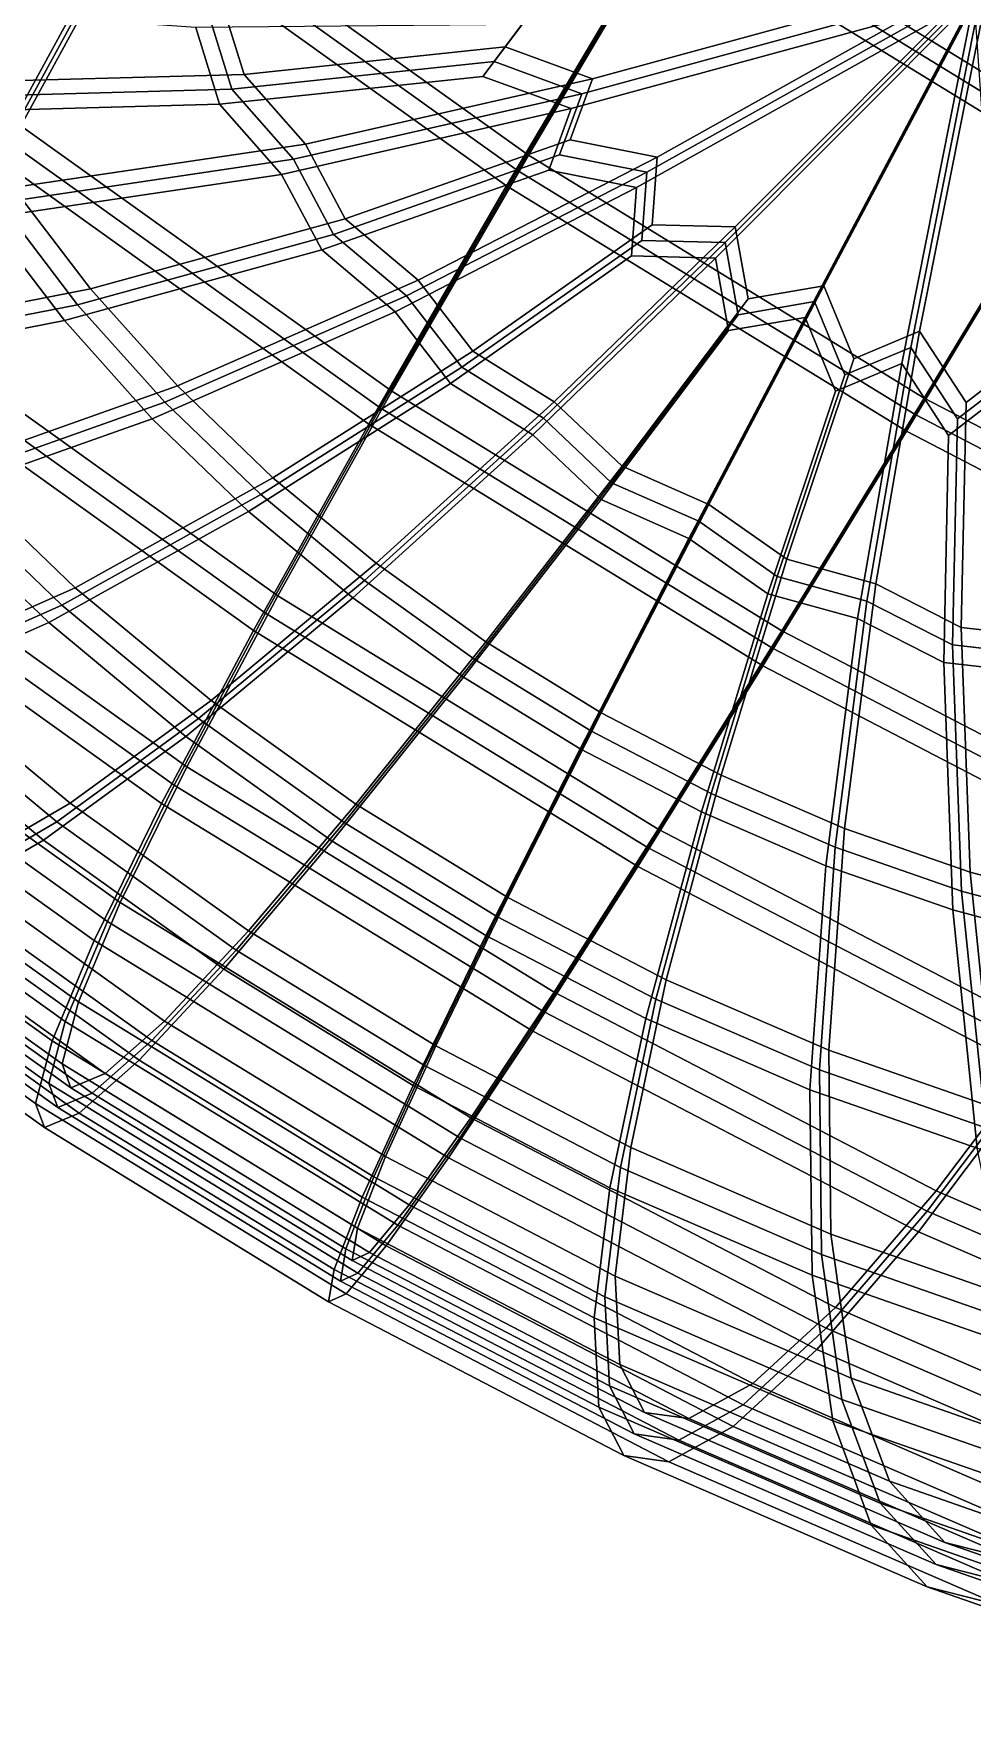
# Model space of a CAD drawing. Extents: x -10 to 10, y -10 to 10.
# Drawn here: x -5.558 to -3.604, y -9.599 to -6.079 of the extents above; entities that cross this region are included whole.
import ezdxf

# ---------------------------------------------------------------- set-up
doc = ezdxf.new("R2010")
doc.units = 0

msp = doc.modelspace()

# ---------------------------------------------------------------- linework, layer by layer
for points in [[(-6.0487, -5.1591, -5.9071), (-5.3125, -5.7706, -6.0478), (-5.5854, -6.2706, -5.2546), (-6.3109, -5.668, -5.1159)], [(-3.8325, -5.1708, -7.5281), (-3.0082, -5.6769, -7.538), (-3.3725, -6.2879, -6.8688), (-4.2008, -5.7793, -6.8588)], [(-6.0789, -5.1849, -5.9366), (-5.3391, -5.7995, -6.0781), (-5.6134, -6.3019, -5.2809), (-6.3425, -5.6963, -5.1415)], [(-3.8516, -5.1967, -7.5657), (-3.0233, -5.7053, -7.5757), (-3.3894, -6.3193, -6.9032), (-4.2218, -5.8082, -6.8931)], [(-6.1093, -5.2109, -5.9663), (-5.3658, -5.8285, -6.1084), (-5.6414, -6.3334, -5.3073), (-6.3742, -5.7248, -5.1672)], [(-4.5511, -6.3636, -6.154), (-5.3391, -5.7995, -6.0781), (-5.0135, -5.2413, -6.8168), (-4.2218, -5.8082, -6.8931)], [(-4.5285, -6.332, -6.1234), (-5.3125, -5.7706, -6.0478), (-4.9886, -5.2152, -6.7829), (-4.2008, -5.7793, -6.8588)], [(-3.8709, -5.2226, -7.6035), (-3.0384, -5.7338, -7.6136), (-3.4064, -6.3509, -6.9377), (-4.2429, -5.8372, -6.9276)], [(-4.5739, -6.3955, -6.1847), (-5.3658, -5.8285, -6.1084), (-5.0386, -5.2675, -6.8509), (-4.2429, -5.8372, -6.9276)], [(-4.5285, -6.332, -6.1234), (-4.8127, -6.8238, -5.3291), (-5.5854, -6.2706, -5.2546), (-5.3125, -5.7706, -6.0478)], [(-4.5511, -6.3636, -6.154), (-4.8368, -6.858, -5.3557), (-5.6134, -6.3019, -5.2809), (-5.3391, -5.7995, -6.0781)], [(-4.5285, -6.332, -6.1234), (-4.2008, -5.7793, -6.8588), (-3.3725, -6.2879, -6.8688), (-3.7043, -6.8381, -6.1333)], [(-4.5739, -6.3955, -6.1847), (-4.861, -6.8922, -5.3825), (-5.6414, -6.3334, -5.3073), (-5.3658, -5.8285, -6.1084)], [(-4.5739, -6.3955, -6.1847), (-4.2429, -5.8372, -6.9276), (-3.4064, -6.3509, -6.9377), (-3.7414, -6.9066, -6.1948)], [(-4.5511, -6.3636, -6.154), (-4.2218, -5.8082, -6.8931), (-3.3894, -6.3193, -6.9032), (-3.7228, -6.8723, -6.164)], [(-4.5771, -6.1064, 6.3946), (-4.3952, -6.173, 6.452), (-3.5642, -5.946, 7.1931), (-4.4965, -5.9991, 6.5455)], [(-4.4416, -6.2999, 6.3019), (-4.2606, -6.3357, 6.3841), (-3.5642, -5.946, 7.1931), (-4.3952, -6.173, 6.452)], [(-4.2707, -6.477, 6.2401), (-4.0979, -6.4812, 6.3445), (-3.5642, -5.946, 7.1931), (-4.2606, -6.3357, 6.3841)], [(-4.0711, -6.631, 6.2117), (-3.9132, -6.6038, 6.3347), (-3.5642, -5.946, 7.1931), (-4.0979, -6.4812, 6.3445)], [(-3.8504, -6.756, 6.2178), (-3.7137, -6.6988, 6.355), (-3.5642, -5.946, 7.1931), (-3.9132, -6.6038, 6.3347)], [(-3.617, -6.8472, 6.258), (-3.5071, -6.7625, 6.4048), (-3.5642, -5.946, 7.1931), (-3.7137, -6.6988, 6.355)], [(-5.7411, -6.1807, 5.2723), (-5.1204, -6.1636, 5.9126), (-5.1693, -6.0056, 6.0246), (-5.8585, -5.9574, 5.3988)], [(-4.6, -6.137, 6.4266), (-4.4172, -6.2038, 6.4843), (-3.5821, -5.9758, 7.2291), (-4.519, -6.0291, 6.5782)], [(-4.4638, -6.3314, 6.3334), (-4.2819, -6.3674, 6.416), (-3.5821, -5.9758, 7.2291), (-4.4172, -6.2038, 6.4843)], [(-4.2921, -6.5094, 6.2713), (-4.1184, -6.5136, 6.3762), (-3.5821, -5.9758, 7.2291), (-4.2819, -6.3674, 6.416)], [(-4.0914, -6.6642, 6.2428), (-3.9328, -6.6368, 6.3664), (-3.5821, -5.9758, 7.2291), (-4.1184, -6.5136, 6.3762)], [(-3.8696, -6.7898, 6.2489), (-3.7323, -6.7323, 6.3868), (-3.5821, -5.9758, 7.2291), (-3.9328, -6.6368, 6.3664)], [(-3.6351, -6.8814, 6.2893), (-3.5246, -6.7963, 6.4368), (-3.5821, -5.9758, 7.2291), (-3.7323, -6.7323, 6.3868)], [(-5.7987, -6.2427, 5.3252), (-5.1718, -6.2254, 5.9719), (-5.2211, -6.0658, 6.085), (-5.9172, -6.0172, 5.4529)], [(-5.7698, -6.2116, 5.2987), (-5.146, -6.1945, 5.9422), (-5.1951, -6.0356, 6.0548), (-5.8878, -5.9872, 5.4257)], [(-4.5771, -6.1064, 6.3946), (-4.4965, -5.9991, 6.5455), (-5.1693, -6.0056, 6.0246), (-5.1204, -6.1636, 5.9126)], [(-4.623, -6.1677, 6.4587), (-4.4393, -6.2348, 6.5167), (-3.6, -6.0056, 7.2652), (-4.5416, -6.0593, 6.6111)], [(-4.4861, -6.363, 6.3651), (-4.3034, -6.3993, 6.4481), (-3.6, -6.0056, 7.2652), (-4.4393, -6.2348, 6.5167)], [(-4.3135, -6.5419, 6.3027), (-4.139, -6.5462, 6.4081), (-3.6, -6.0056, 7.2652), (-4.3034, -6.3993, 6.4481)], [(-4.1119, -6.6975, 6.274), (-3.9524, -6.67, 6.3982), (-3.6, -6.0056, 7.2652), (-4.139, -6.5462, 6.4081)], [(-3.889, -6.8237, 6.2801), (-3.751, -6.7659, 6.4187), (-3.6, -6.0056, 7.2652), (-3.9524, -6.67, 6.3982)], [(-3.6533, -6.9158, 6.3208), (-3.5423, -6.8303, 6.469), (-3.6, -6.0056, 7.2652), (-3.751, -6.7659, 6.4187)], [(-4.6, -6.137, 6.4266), (-4.519, -6.0291, 6.5782), (-5.1951, -6.0356, 6.0548), (-5.146, -6.1945, 5.9422)], [(-4.623, -6.1677, 6.4587), (-4.5416, -6.0593, 6.6111), (-5.2211, -6.0658, 6.085), (-5.1718, -6.2254, 5.9719)], [(-4.5771, -6.1064, 6.3946), (-5.1204, -6.1636, 5.9126), (-4.9928, -6.3086, 5.8616), (-4.3952, -6.173, 6.452)], [(-4.6, -6.137, 6.4266), (-5.146, -6.1945, 5.9422), (-5.0177, -6.3401, 5.8909), (-4.4172, -6.2038, 6.4843)], [(-5.7698, -6.2116, 5.2987), (-5.6292, -6.4311, 5.187), (-5.0177, -6.3401, 5.8909), (-5.146, -6.1945, 5.9422)], [(-5.7411, -6.1807, 5.2723), (-5.6012, -6.3991, 5.1612), (-4.9928, -6.3086, 5.8616), (-5.1204, -6.1636, 5.9126)], [(-4.623, -6.1677, 6.4587), (-5.1718, -6.2254, 5.9719), (-5.0428, -6.3718, 5.9204), (-4.4393, -6.2348, 6.5167)], [(-4.4416, -6.2999, 6.3019), (-4.3952, -6.173, 6.452), (-4.9928, -6.3086, 5.8616), (-4.9097, -6.4645, 5.7684)], [(-5.7987, -6.2427, 5.3252), (-5.6574, -6.4632, 5.2129), (-5.0428, -6.3718, 5.9204), (-5.1718, -6.2254, 5.9719)], [(-4.4638, -6.3314, 6.3334), (-4.4172, -6.2038, 6.4843), (-5.0177, -6.3401, 5.8909), (-4.9342, -6.4968, 5.7972)], [(-4.4861, -6.363, 6.3651), (-4.4393, -6.2348, 6.5167), (-5.0428, -6.3718, 5.9204), (-4.9589, -6.5293, 5.8262)], [(-5.0505, -7.2498, -4.4833), (-5.8044, -6.71, -4.4107), (-5.5854, -6.2706, -5.2546), (-4.8127, -6.8238, -5.3291)], [(-4.4416, -6.2999, 6.3019), (-4.9097, -6.4645, 5.7684), (-4.7582, -6.5923, 5.7433), (-4.2606, -6.3357, 6.3841)], [(-2.8477, -7.2838, -6.0773), (-3.7043, -6.8381, -6.1333), (-3.3725, -6.2879, -6.8688), (-2.5118, -6.7357, -6.8125)], [(-5.1011, -7.3225, -4.5283), (-5.8626, -6.7773, -4.4549), (-5.6414, -6.3334, -5.3073), (-4.861, -6.8922, -5.3825)], [(-5.0758, -7.2861, -4.5057), (-5.8335, -6.7436, -4.4327), (-5.6134, -6.3019, -5.2809), (-4.8368, -6.858, -5.3557)], [(-5.4401, -6.6103, 5.0664), (-4.9097, -6.4645, 5.7684), (-4.9928, -6.3086, 5.8616), (-5.6012, -6.3991, 5.1612)], [(-4.4638, -6.3314, 6.3334), (-4.9342, -6.4968, 5.7972), (-4.782, -6.6252, 5.7721), (-4.2819, -6.3674, 6.416)], [(-4.5285, -6.332, -6.1234), (-3.7043, -6.8381, -6.1333), (-4.0004, -7.3226, -5.3389), (-4.8127, -6.8238, -5.3291)], [(-4.2707, -6.477, 6.2401), (-4.2606, -6.3357, 6.3841), (-4.7582, -6.5923, 5.7433), (-4.6439, -6.74, 5.6723)], [(-2.8619, -7.3202, -6.1077), (-3.7228, -6.8723, -6.164), (-3.3894, -6.3193, -6.9032), (-2.5243, -6.7694, -6.8466)], [(-5.4673, -6.6434, 5.0917), (-4.9342, -6.4968, 5.7972), (-5.0177, -6.3401, 5.8909), (-5.6292, -6.4311, 5.187)], [(-4.4861, -6.363, 6.3651), (-4.9589, -6.5293, 5.8262), (-4.8059, -6.6584, 5.8009), (-4.3034, -6.3993, 6.4481)], [(-4.5511, -6.3636, -6.154), (-3.7228, -6.8723, -6.164), (-4.0204, -7.3593, -5.3656), (-4.8368, -6.858, -5.3557)], [(-4.2921, -6.5094, 6.2713), (-4.2819, -6.3674, 6.416), (-4.782, -6.6252, 5.7721), (-4.6671, -6.7737, 5.7007)], [(-2.8762, -7.3568, -6.1382), (-3.7414, -6.9066, -6.1948), (-3.4064, -6.3509, -6.9377), (-2.537, -6.8033, -6.8808)], [(-5.4401, -6.6103, 5.0664), (-5.6012, -6.3991, 5.1612), (-6.1853, -6.4359, 4.3845), (-5.9728, -6.7145, 4.2595)], [(-5.4946, -6.6766, 5.1172), (-4.9589, -6.5293, 5.8262), (-5.0428, -6.3718, 5.9204), (-5.6574, -6.4632, 5.2129)], [(-4.5739, -6.3955, -6.1847), (-3.7414, -6.9066, -6.1948), (-4.0405, -7.396, -5.3924), (-4.861, -6.8922, -5.3825)], [(-4.3135, -6.5419, 6.3027), (-4.3034, -6.3993, 6.4481), (-4.8059, -6.6584, 5.8009), (-4.6905, -6.8075, 5.7292)], [(-5.4673, -6.6434, 5.0917), (-5.6292, -6.4311, 5.187), (-6.2162, -6.4681, 4.4064), (-6.0027, -6.748, 4.2808)], [(-5.4946, -6.6766, 5.1172), (-5.6574, -6.4632, 5.2129), (-6.2473, -6.5004, 4.4284), (-6.0327, -6.7818, 4.3022)], [(-5.4401, -6.6103, 5.0664), (-5.2593, -6.8126, 4.9888), (-4.7582, -6.5923, 5.7433), (-4.9097, -6.4645, 5.7684)], [(-5.4673, -6.6434, 5.0917), (-5.2856, -6.8467, 5.0137), (-4.782, -6.6252, 5.7721), (-4.9342, -6.4968, 5.7972)], [(-4.2921, -6.5094, 6.2713), (-4.6671, -6.7737, 5.7007), (-4.4969, -6.8801, 5.7027), (-4.1184, -6.5136, 6.3762)], [(-4.2707, -6.477, 6.2401), (-4.6439, -6.74, 5.6723), (-4.4745, -6.8458, 5.6743), (-4.0979, -6.4812, 6.3445)], [(-4.0711, -6.631, 6.2117), (-4.0979, -6.4812, 6.3445), (-4.4745, -6.8458, 5.6743), (-4.3334, -6.9795, 5.6282)], [(-5.4946, -6.6766, 5.1172), (-5.312, -6.8809, 5.0388), (-4.8059, -6.6584, 5.8009), (-4.9589, -6.5293, 5.8262)], [(-4.3135, -6.5419, 6.3027), (-4.6905, -6.8075, 5.7292), (-4.5194, -6.9145, 5.7312), (-4.139, -6.5462, 6.4081)], [(-4.1119, -6.6975, 6.274), (-4.139, -6.5462, 6.4081), (-4.5194, -6.9145, 5.7312), (-4.3769, -7.0495, 5.6846)], [(-4.0914, -6.6642, 6.2428), (-4.1184, -6.5136, 6.3762), (-4.4969, -6.8801, 5.7027), (-4.3551, -7.0144, 5.6563)], [(-5.4401, -6.6103, 5.0664), (-5.9728, -6.7145, 4.2595), (-5.7345, -6.9811, 4.1572), (-5.2593, -6.8126, 4.9888)], [(-5.0606, -7.0038, 4.9292), (-4.6439, -6.74, 5.6723), (-4.7582, -6.5923, 5.7433), (-5.2593, -6.8126, 4.9888)], [(-4.0711, -6.631, 6.2117), (-4.3334, -6.9795, 5.6282), (-4.1527, -7.0594, 5.6572), (-3.9132, -6.6038, 6.3347)], [(-3.8504, -6.756, 6.2178), (-3.9132, -6.6038, 6.3347), (-4.1527, -7.0594, 5.6572), (-3.9901, -7.1739, 5.6376)], [(-5.4673, -6.6434, 5.0917), (-6.0027, -6.748, 4.2808), (-5.7632, -7.016, 4.178), (-5.2856, -6.8467, 5.0137)], [(-5.0859, -7.0388, 4.9538), (-4.6671, -6.7737, 5.7007), (-4.782, -6.6252, 5.7721), (-5.2856, -6.8467, 5.0137)], [(-4.0914, -6.6642, 6.2428), (-4.3551, -7.0144, 5.6563), (-4.1734, -7.0947, 5.6855), (-3.9328, -6.6368, 6.3664)], [(-3.8696, -6.7898, 6.2489), (-3.9328, -6.6368, 6.3664), (-4.1734, -7.0947, 5.6855), (-4.0101, -7.2098, 5.6658)], [(-5.4946, -6.6766, 5.1172), (-6.0327, -6.7818, 4.3022), (-5.792, -7.0511, 4.1989), (-5.312, -6.8809, 5.0388)], [(-5.1113, -7.074, 4.9786), (-4.6905, -6.8075, 5.7292), (-4.8059, -6.6584, 5.8009), (-5.312, -6.8809, 5.0388)], [(-4.1119, -6.6975, 6.274), (-4.3769, -7.0495, 5.6846), (-4.1943, -7.1302, 5.7139), (-3.9524, -6.67, 6.3982)], [(-3.889, -6.8237, 6.2801), (-3.9524, -6.67, 6.3982), (-4.1943, -7.1302, 5.7139), (-4.0301, -7.2458, 5.6941)], [(-5.0505, -7.2498, -4.4833), (-5.2398, -7.6062, -3.5945), (-5.9676, -7.085, -3.5244), (-5.8044, -6.71, -4.4107)], [(-3.8504, -6.756, 6.2178), (-3.9901, -7.1739, 5.6376), (-3.805, -7.225, 5.6927), (-3.7137, -6.6988, 6.355)], [(-3.617, -6.8472, 6.258), (-3.7137, -6.6988, 6.355), (-3.805, -7.225, 5.6927), (-3.6272, -7.3157, 5.7002)], [(-5.0758, -7.2861, -4.5057), (-5.266, -7.6442, -3.6125), (-5.9975, -7.1204, -3.542), (-5.8335, -6.7436, -4.4327)], [(-5.0606, -7.0038, 4.9292), (-4.8458, -7.1821, 4.8881), (-4.4745, -6.8458, 5.6743), (-4.6439, -6.74, 5.6723)], [(-3.8696, -6.7898, 6.2489), (-4.0101, -7.2098, 5.6658), (-3.824, -7.2611, 5.7211), (-3.7323, -6.7323, 6.3868)], [(-3.6351, -6.8814, 6.2893), (-3.7323, -6.7323, 6.3868), (-3.824, -7.2611, 5.7211), (-3.6453, -7.3523, 5.7287)], [(-5.1011, -7.3225, -4.5283), (-5.2923, -7.6824, -3.6306), (-6.0275, -7.156, -3.5597), (-5.8626, -6.7773, -4.4549)], [(-5.0859, -7.0388, 4.9538), (-4.8701, -7.2181, 4.9126), (-4.4969, -6.8801, 5.7027), (-4.6671, -6.7737, 5.7007)], [(-3.889, -6.8237, 6.2801), (-4.0301, -7.2458, 5.6941), (-3.8432, -7.2974, 5.7497), (-3.751, -6.7659, 6.4187)], [(-3.6533, -6.9158, 6.3208), (-3.751, -6.7659, 6.4187), (-3.8432, -7.2974, 5.7497), (-3.6636, -7.389, 5.7573)], [(-3.617, -6.8472, 6.258), (-3.6272, -7.3157, 5.7002), (-3.4449, -7.336, 5.7793), (-3.5071, -6.7625, 6.4048)], [(-5.0606, -7.0038, 4.9292), (-5.2593, -6.8126, 4.9888), (-5.7345, -6.9811, 4.1572), (-5.4725, -7.2331, 4.0787)], [(-5.1113, -7.074, 4.9786), (-4.8944, -7.2541, 4.9372), (-4.5194, -6.9145, 5.7312), (-4.6905, -6.8075, 5.7292)], [(-5.0505, -7.2498, -4.4833), (-4.8127, -6.8238, -5.3291), (-4.0004, -7.3226, -5.3389), (-4.258, -7.7365, -4.4929)], [(-3.6351, -6.8814, 6.2893), (-3.6453, -7.3523, 5.7287), (-3.4621, -7.3727, 5.8082), (-3.5246, -6.7963, 6.4368)], [(-5.0859, -7.0388, 4.9538), (-5.2856, -6.8467, 5.0137), (-5.7632, -7.016, 4.178), (-5.4999, -7.2693, 4.0991)], [(-5.0758, -7.2861, -4.5057), (-4.8368, -6.858, -5.3557), (-4.0204, -7.3593, -5.3656), (-4.2793, -7.7752, -4.5154)], [(-4.6171, -7.3459, 4.8661), (-4.3334, -6.9795, 5.6282), (-4.4745, -6.8458, 5.6743), (-4.8458, -7.1821, 4.8881)], [(-2.8477, -7.2838, -6.0773), (-3.1562, -7.7619, -5.2837), (-4.0004, -7.3226, -5.3389), (-3.7043, -6.8381, -6.1333)], [(-3.6533, -6.9158, 6.3208), (-3.6636, -7.389, 5.7573), (-3.4794, -7.4095, 5.8373), (-3.5423, -6.8303, 6.469)], [(-5.1113, -7.074, 4.9786), (-5.312, -6.8809, 5.0388), (-5.792, -7.0511, 4.1989), (-5.5274, -7.3056, 4.1196)], [(-5.1011, -7.3225, -4.5283), (-4.861, -6.8922, -5.3825), (-4.0405, -7.396, -5.3924), (-4.3007, -7.814, -4.538)], [(-4.6402, -7.3826, 4.8904), (-4.3551, -7.0144, 5.6563), (-4.4969, -6.8801, 5.7027), (-4.8701, -7.2181, 4.9126)], [(-2.8619, -7.3202, -6.1077), (-3.172, -7.8007, -5.3101), (-4.0204, -7.3593, -5.3656), (-3.7228, -6.8723, -6.164)], [(-4.6634, -7.4195, 4.9149), (-4.3769, -7.0495, 5.6846), (-4.5194, -6.9145, 5.7312), (-4.8944, -7.2541, 4.9372)], [(-2.8762, -7.3568, -6.1382), (-3.1879, -7.8397, -5.3366), (-4.0405, -7.396, -5.3924), (-3.7414, -6.9066, -6.1948)], [(-5.8316, -7.3927, 3.1888), (-5.4725, -7.2331, 4.0787), (-5.7345, -6.9811, 4.1572), (-6.1544, -7.0822, 3.2855)], [(-5.0606, -7.0038, 4.9292), (-5.4725, -7.2331, 4.0787), (-5.1894, -7.4683, 4.0246), (-4.8458, -7.1821, 4.8881)], [(-4.6171, -7.3459, 4.8661), (-4.3767, -7.4935, 4.8632), (-4.1527, -7.0594, 5.6572), (-4.3334, -6.9795, 5.6282)], [(-5.8608, -7.4296, 3.2047), (-5.4999, -7.2693, 4.0991), (-5.7632, -7.016, 4.178), (-6.1852, -7.1176, 3.3019)], [(-5.0859, -7.0388, 4.9538), (-5.4999, -7.2693, 4.0991), (-5.2154, -7.5056, 4.0447), (-4.8701, -7.2181, 4.9126)], [(-4.6402, -7.3826, 4.8904), (-4.3986, -7.531, 4.8875), (-4.1734, -7.0947, 5.6855), (-4.3551, -7.0144, 5.6563)], [(-5.8901, -7.4668, 3.2208), (-5.5274, -7.3056, 4.1196), (-5.792, -7.0511, 4.1989), (-6.2161, -7.1532, 3.3185)], [(-5.1113, -7.074, 4.9786), (-5.5274, -7.3056, 4.1196), (-5.2415, -7.5431, 4.0649), (-4.8944, -7.2541, 4.9372)], [(-4.6634, -7.4195, 4.9149), (-4.4206, -7.5686, 4.912), (-4.1943, -7.1302, 5.7139), (-4.3769, -7.0495, 5.6846)], [(-4.1269, -7.6235, 4.8795), (-3.9901, -7.1739, 5.6376), (-4.1527, -7.0594, 5.6572), (-4.3767, -7.4935, 4.8632)], [(-5.3784, -7.8891, -2.671), (-6.0733, -7.3916, -2.6041), (-5.9676, -7.085, -3.5244), (-5.2398, -7.6062, -3.5945)], [(-4.1475, -7.6616, 4.9039), (-4.0101, -7.2098, 5.6658), (-4.1734, -7.0947, 5.6855), (-4.3986, -7.531, 4.8875)], [(-5.4053, -7.9285, -2.6844), (-6.1036, -7.4285, -2.6171), (-5.9975, -7.1204, -3.542), (-5.266, -7.6442, -3.6125)], [(-4.1682, -7.6999, 4.9285), (-4.0301, -7.2458, 5.6941), (-4.1943, -7.1302, 5.7139), (-4.4206, -7.5686, 4.912)], [(-5.4324, -7.9681, -2.6978), (-6.1341, -7.4657, -2.6302), (-6.0275, -7.156, -3.5597), (-5.2923, -7.6824, -3.6306)], [(-4.1269, -7.6235, 4.8795), (-3.87, -7.7347, 4.9149), (-3.805, -7.225, 5.6927), (-3.9901, -7.1739, 5.6376)], [(-4.6171, -7.3459, 4.8661), (-4.8458, -7.1821, 4.8881), (-5.1894, -7.4683, 4.0246), (-4.8879, -7.6841, 3.9955)], [(-4.1475, -7.6616, 4.9039), (-3.8893, -7.7734, 4.9395), (-3.824, -7.2611, 5.7211), (-4.0101, -7.2098, 5.6658)], [(-5.8316, -7.3927, 3.1888), (-5.483, -7.6823, 3.1221), (-5.1894, -7.4683, 4.0246), (-5.4725, -7.2331, 4.0787)], [(-5.0505, -7.2498, -4.4833), (-4.258, -7.7365, -4.4929), (-4.4746, -8.076, -3.6038), (-5.2398, -7.6062, -3.5945)], [(-4.6402, -7.3826, 4.8904), (-4.8701, -7.2181, 4.9126), (-5.2154, -7.5056, 4.0447), (-4.9124, -7.7226, 4.0155)], [(-4.1682, -7.6999, 4.9285), (-3.9088, -7.8123, 4.9642), (-3.8432, -7.2974, 5.7497), (-4.0301, -7.2458, 5.6941)], [(-3.6086, -7.826, 4.969), (-3.6272, -7.3157, 5.7002), (-3.805, -7.225, 5.6927), (-3.87, -7.7347, 4.9149)], [(-5.8608, -7.4296, 3.2047), (-5.5104, -7.7207, 3.1377), (-5.2154, -7.5056, 4.0447), (-5.4999, -7.2693, 4.0991)], [(-5.0758, -7.2861, -4.5057), (-4.2793, -7.7752, -4.5154), (-4.497, -8.1164, -3.6218), (-5.266, -7.6442, -3.6125)], [(-4.6634, -7.4195, 4.9149), (-4.8944, -7.2541, 4.9372), (-5.2415, -7.5431, 4.0649), (-4.9369, -7.7612, 4.0356)], [(-3.6266, -7.8652, 4.9938), (-3.6453, -7.3523, 5.7287), (-3.824, -7.2611, 5.7211), (-3.8893, -7.7734, 4.9395)], [(-5.8901, -7.4668, 3.2208), (-5.5379, -7.7593, 3.1534), (-5.2415, -7.5431, 4.0649), (-5.5274, -7.3056, 4.1196)], [(-3.6447, -7.9045, 5.0188), (-3.6636, -7.389, 5.7573), (-3.8432, -7.2974, 5.7497), (-3.9088, -7.8123, 4.9642)], [(-3.6086, -7.826, 4.969), (-3.3451, -7.8966, 5.0412), (-3.4449, -7.336, 5.7793), (-3.6272, -7.3157, 5.7002)], [(-5.1011, -7.3225, -4.5283), (-4.3007, -7.814, -4.538), (-4.5195, -8.157, -3.6399), (-5.2923, -7.6824, -3.6306)], [(-4.6171, -7.3459, 4.8661), (-4.8879, -7.6841, 3.9955), (-4.571, -7.8788, 3.9917), (-4.3767, -7.4935, 4.8632)], [(-3.4343, -8.1651, -4.439), (-4.258, -7.7365, -4.4929), (-4.0004, -7.3226, -5.3389), (-3.1562, -7.7619, -5.2837)], [(-3.6266, -7.8652, 4.9938), (-3.3618, -7.936, 5.0664), (-3.4621, -7.3727, 5.8082), (-3.6453, -7.3523, 5.7287)], [(-5.3784, -7.8891, -2.671), (-5.4654, -8.0962, -1.7218), (-6.1205, -7.6271, -1.6587), (-6.0733, -7.3916, -2.6041)], [(-4.6402, -7.3826, 4.8904), (-4.9124, -7.7226, 4.0155), (-4.5939, -7.9182, 4.0116), (-4.3986, -7.531, 4.8875)], [(-3.4515, -8.2059, -4.4612), (-4.2793, -7.7752, -4.5154), (-4.0204, -7.3593, -5.3656), (-3.172, -7.8007, -5.3101)], [(-3.6447, -7.9045, 5.0188), (-3.3786, -7.9757, 5.0917), (-3.4794, -7.4095, 5.8373), (-3.6636, -7.389, 5.7573)], [(-5.8316, -7.3927, 3.1888), (-6.1347, -7.4812, 2.2683), (-5.7238, -7.8225, 2.1897), (-5.483, -7.6823, 3.1221)], [(-4.6634, -7.4195, 4.9149), (-4.9369, -7.7612, 4.0356), (-4.6168, -7.9577, 4.0317), (-4.4206, -7.5686, 4.912)], [(-3.4687, -8.2469, -4.4835), (-4.3007, -7.814, -4.538), (-4.0405, -7.396, -5.3924), (-3.1879, -7.8397, -5.3366)], [(-5.8608, -7.4296, 3.2047), (-6.1654, -7.5186, 2.2796), (-5.7524, -7.8616, 2.2007), (-5.5104, -7.7207, 3.1377)], [(-5.4053, -7.9285, -2.6844), (-5.4928, -8.1366, -1.7304), (-6.1511, -7.6653, -1.667), (-6.1036, -7.4285, -2.6171)], [(-5.8901, -7.4668, 3.2208), (-6.1962, -7.5562, 2.291), (-5.7812, -7.901, 2.2117), (-5.5379, -7.7593, 3.1534)], [(-5.4324, -7.9681, -2.6978), (-5.5202, -8.1773, -1.7391), (-6.1819, -7.7036, -1.6753), (-6.1341, -7.4657, -2.6302)], [(-5.1116, -7.9482, 3.0864), (-4.8879, -7.6841, 3.9955), (-5.1894, -7.4683, 4.0246), (-5.483, -7.6823, 3.1221)], [(-4.1269, -7.6235, 4.8795), (-4.3767, -7.4935, 4.8632), (-4.571, -7.8788, 3.9917), (-4.2416, -8.0502, 4.0132)], [(-5.1371, -7.988, 3.1018), (-4.9124, -7.7226, 4.0155), (-5.2154, -7.5056, 4.0447), (-5.5104, -7.7207, 3.1377)], [(-4.1475, -7.6616, 4.9039), (-4.3986, -7.531, 4.8875), (-4.5939, -7.9182, 4.0116), (-4.2628, -8.0904, 4.0333)], [(-5.1628, -8.0279, 3.1173), (-4.9369, -7.7612, 4.0356), (-5.2415, -7.5431, 4.0649), (-5.5379, -7.7593, 3.1534)], [(-4.1682, -7.6999, 4.9285), (-4.4206, -7.5686, 4.912), (-4.6168, -7.9577, 4.0317), (-4.2841, -8.1309, 4.0535)], [(-5.4997, -8.2251, -0.756), (-6.1087, -7.7891, -0.6974), (-6.1205, -7.6271, -1.6587), (-5.4654, -8.0962, -1.7218)], [(-5.3784, -7.8891, -2.671), (-5.2398, -7.6062, -3.5945), (-4.4746, -8.076, -3.6038), (-4.648, -8.3376, -2.6798)], [(-4.1269, -7.6235, 4.8795), (-4.2416, -8.0502, 4.0132), (-3.903, -8.1968, 4.0598), (-3.87, -7.7347, 4.9149)], [(-5.5272, -8.2662, -0.7598), (-6.1392, -7.828, -0.7008), (-6.1511, -7.6653, -1.667), (-5.4928, -8.1366, -1.7304)], [(-5.4053, -7.9285, -2.6844), (-5.266, -7.6442, -3.6125), (-4.497, -8.1164, -3.6218), (-4.6713, -8.3793, -2.6932)], [(-4.1475, -7.6616, 4.9039), (-4.2628, -8.0904, 4.0333), (-3.9225, -8.2378, 4.0801), (-3.8893, -7.7734, 4.9395)], [(-5.5548, -8.3076, -0.7636), (-6.1699, -7.8672, -0.7044), (-6.1819, -7.7036, -1.6753), (-5.5202, -8.1773, -1.7391)], [(-5.1116, -7.9482, 3.0864), (-5.483, -7.6823, 3.1221), (-5.7238, -7.8225, 2.1897), (-5.2861, -8.1359, 2.1475)], [(-5.4324, -7.9681, -2.6978), (-5.2923, -7.6824, -3.6306), (-4.5195, -8.157, -3.6399), (-4.6946, -8.4212, -2.7067)], [(-5.1116, -7.9482, 3.0864), (-4.7212, -8.1879, 3.0816), (-4.571, -7.8788, 3.9917), (-4.8879, -7.6841, 3.9955)], [(-4.1682, -7.6999, 4.9285), (-4.2841, -8.1309, 4.0535), (-3.9421, -8.279, 4.1005), (-3.9088, -7.8123, 4.9642)], [(-5.1371, -7.988, 3.1018), (-5.5104, -7.7207, 3.1377), (-5.7524, -7.8616, 2.2007), (-5.3125, -8.1766, 2.1583)], [(-5.1371, -7.988, 3.1018), (-4.7448, -8.2289, 3.097), (-4.5939, -7.9182, 4.0116), (-4.9124, -7.7226, 4.0155)], [(-3.4343, -8.1651, -4.439), (-3.6794, -8.4898, -3.5518), (-4.4746, -8.076, -3.6038), (-4.258, -7.7365, -4.4929)], [(-3.6086, -7.826, 4.969), (-3.87, -7.7347, 4.9149), (-3.903, -8.1968, 4.0598), (-3.5583, -8.3171, 4.1311)], [(-5.1628, -8.0279, 3.1173), (-5.5379, -7.7593, 3.1534), (-5.7812, -7.901, 2.2117), (-5.3391, -8.2175, 2.1691)], [(-5.1628, -8.0279, 3.1173), (-4.7685, -8.27, 3.1125), (-4.6168, -7.9577, 4.0317), (-4.9369, -7.7612, 4.0356)], [(-3.4515, -8.2059, -4.4612), (-3.6978, -8.5322, -3.5695), (-4.497, -8.1164, -3.6218), (-4.2793, -7.7752, -4.5154)], [(-3.6266, -7.8652, 4.9938), (-3.8893, -7.7734, 4.9395), (-3.9225, -8.2378, 4.0801), (-3.5761, -8.3587, 4.1518)], [(-5.4997, -8.2251, -0.756), (-5.4811, -8.275, 0.217), (-6.0382, -7.8762, 0.2707), (-6.1087, -7.7891, -0.6974)], [(-3.4687, -8.2469, -4.4835), (-3.7163, -8.5749, -3.5874), (-4.5195, -8.157, -3.6399), (-4.3007, -7.814, -4.538)], [(-3.6447, -7.9045, 5.0188), (-3.9088, -7.8123, 4.9642), (-3.9421, -8.279, 4.1005), (-3.594, -8.4005, 4.1725)], [(-5.5272, -8.2662, -0.7598), (-5.5085, -8.3164, 0.2181), (-6.0684, -7.9156, 0.2721), (-6.1392, -7.828, -0.7008)], [(-5.4096, -8.2451, 1.188), (-5.2861, -8.1359, 2.1475), (-5.7238, -7.8225, 2.1897), (-5.9094, -7.8872, 1.2361)], [(-3.6086, -7.826, 4.969), (-3.5583, -8.3171, 4.1311), (-3.211, -8.4101, 4.2263), (-3.3451, -7.8966, 5.0412)], [(-5.5548, -8.3076, -0.7636), (-5.536, -8.358, 0.2192), (-6.0987, -7.9551, 0.2734), (-6.1699, -7.8672, -0.7044)], [(-5.4096, -8.2451, 1.188), (-5.9094, -7.8872, 1.2361), (-6.0382, -7.8762, 0.2707), (-5.4811, -8.275, 0.217)], [(-5.4366, -8.2863, 1.1939), (-5.3125, -8.1766, 2.1583), (-5.7524, -7.8616, 2.2007), (-5.9389, -7.9267, 1.2423)], [(-4.3154, -8.3991, 3.1082), (-4.2416, -8.0502, 4.0132), (-4.571, -7.8788, 3.9917), (-4.7212, -8.1879, 3.0816)], [(-3.6266, -7.8652, 4.9938), (-3.5761, -8.3587, 4.1518), (-3.2271, -8.4522, 4.2475), (-3.3618, -7.936, 5.0664)], [(-5.4366, -8.2863, 1.1939), (-5.9389, -7.9267, 1.2423), (-6.0684, -7.9156, 0.2721), (-5.5085, -8.3164, 0.2181)], [(-5.4638, -8.3277, 1.1999), (-5.3391, -8.2175, 2.1691), (-5.7812, -7.901, 2.2117), (-5.9686, -7.9663, 1.2485)], [(-5.3784, -7.8891, -2.671), (-4.648, -8.3376, -2.6798), (-4.7768, -8.519, -1.7302), (-5.4654, -8.0962, -1.7218)], [(-4.337, -8.4411, 3.1237), (-4.2628, -8.0904, 4.0333), (-4.5939, -7.9182, 4.0116), (-4.7448, -8.2289, 3.097)], [(-3.6447, -7.9045, 5.0188), (-3.594, -8.4005, 4.1725), (-3.2432, -8.4944, 4.2687), (-3.3786, -7.9757, 5.0917)], [(-5.4638, -8.3277, 1.1999), (-5.9686, -7.9663, 1.2485), (-6.0987, -7.9551, 0.2734), (-5.536, -8.358, 0.2192)], [(-5.4053, -7.9285, -2.6844), (-4.6713, -8.3793, -2.6932), (-4.8007, -8.5616, -1.7388), (-5.4928, -8.1366, -1.7304)], [(-5.1116, -7.9482, 3.0864), (-5.2861, -8.1359, 2.1475), (-4.826, -8.4185, 2.142), (-4.7212, -8.1879, 3.0816)], [(-5.4324, -7.9681, -2.6978), (-4.6946, -8.4212, -2.7067), (-4.8247, -8.6044, -1.7475), (-5.5202, -8.1773, -1.7391)], [(-5.1371, -7.988, 3.1018), (-5.3125, -8.1766, 2.1583), (-4.8501, -8.4606, 2.1527), (-4.7448, -8.2289, 3.097)], [(-4.3587, -8.4833, 3.1393), (-4.2841, -8.1309, 4.0535), (-4.6168, -7.9577, 4.0317), (-4.7685, -8.27, 3.1125)], [(-5.1628, -8.0279, 3.1173), (-5.3391, -8.2175, 2.1691), (-4.8743, -8.5029, 2.1634), (-4.7685, -8.27, 3.1125)], [(-4.3154, -8.3991, 3.1082), (-3.8983, -8.5797, 3.1656), (-3.903, -8.1968, 4.0598), (-4.2416, -8.0502, 4.0132)], [(-3.8889, -8.7326, -2.6302), (-4.648, -8.3376, -2.6798), (-4.4746, -8.076, -3.6038), (-3.6794, -8.4898, -3.5518)], [(-4.337, -8.4411, 3.1237), (-3.9178, -8.6226, 3.1814), (-3.9225, -8.2378, 4.0801), (-4.2628, -8.0904, 4.0333)], [(-5.4997, -8.2251, -0.756), (-5.4654, -8.0962, -1.7218), (-4.7768, -8.519, -1.7302), (-4.8595, -8.6182, -0.7638)], [(-3.9084, -8.7762, -2.6433), (-4.6713, -8.3793, -2.6932), (-4.497, -8.1164, -3.6218), (-3.6978, -8.5322, -3.5695)], [(-4.3587, -8.4833, 3.1393), (-3.9374, -8.6657, 3.1973), (-3.9421, -8.279, 4.1005), (-4.2841, -8.1309, 4.0535)], [(-5.5272, -8.2662, -0.7598), (-5.4928, -8.1366, -1.7304), (-4.8007, -8.5616, -1.7388), (-4.8838, -8.6613, -0.7676)], [(-5.4096, -8.2451, 1.188), (-4.8842, -8.5677, 1.1816), (-4.826, -8.4185, 2.142), (-5.2861, -8.1359, 2.1475)], [(-3.9279, -8.8201, -2.6566), (-4.6946, -8.4212, -2.7067), (-4.5195, -8.157, -3.6399), (-3.7163, -8.5749, -3.5874)], [(-3.4343, -8.1651, -4.439), (-2.5875, -8.5317, -4.3225), (-2.8618, -8.8438, -3.4393), (-3.6794, -8.4898, -3.5518)], [(-5.5548, -8.3076, -0.7636), (-5.5202, -8.1773, -1.7391), (-4.8247, -8.6044, -1.7475), (-4.9082, -8.7046, -0.7714)], [(-5.4366, -8.2863, 1.1939), (-4.9086, -8.6106, 1.1875), (-4.8501, -8.4606, 2.1527), (-5.3125, -8.1766, 2.1583)], [(-4.3154, -8.3991, 3.1082), (-4.7212, -8.1879, 3.0816), (-4.826, -8.4185, 2.142), (-4.3477, -8.6673, 2.1732)], [(-3.4737, -8.7279, 3.2534), (-3.5583, -8.3171, 4.1311), (-3.903, -8.1968, 4.0598), (-3.8983, -8.5797, 3.1656)], [(-5.4997, -8.2251, -0.756), (-4.8595, -8.6182, -0.7638), (-4.8955, -8.6347, 0.2099), (-5.4811, -8.275, 0.217)], [(-5.4638, -8.3277, 1.1999), (-4.9331, -8.6536, 1.1935), (-4.8743, -8.5029, 2.1634), (-5.3391, -8.2175, 2.1691)], [(-4.337, -8.4411, 3.1237), (-4.7448, -8.2289, 3.097), (-4.8501, -8.4606, 2.1527), (-4.3695, -8.7106, 2.1841)], [(-3.4515, -8.2059, -4.4612), (-2.6004, -8.5744, -4.3442), (-2.8761, -8.888, -3.4565), (-3.6978, -8.5322, -3.5695)], [(-5.5272, -8.2662, -0.7598), (-4.8838, -8.6613, -0.7676), (-4.9199, -8.6778, 0.211), (-5.5085, -8.3164, 0.2181)], [(-5.4096, -8.2451, 1.188), (-5.4811, -8.275, 0.217), (-4.8955, -8.6347, 0.2099), (-4.8842, -8.5677, 1.1816)], [(-4.3587, -8.4833, 3.1393), (-4.7685, -8.27, 3.1125), (-4.8743, -8.5029, 2.1634), (-4.3913, -8.7542, 2.195)], [(-3.4911, -8.7715, 3.2697), (-3.5761, -8.3587, 4.1518), (-3.9225, -8.2378, 4.0801), (-3.9178, -8.6226, 3.1814)], [(-3.4687, -8.2469, -4.4835), (-2.6134, -8.6173, -4.3659), (-2.8905, -8.9324, -3.4738), (-3.7163, -8.5749, -3.5874)], [(-5.4366, -8.2863, 1.1939), (-5.5085, -8.3164, 0.2181), (-4.9199, -8.6778, 0.211), (-4.9086, -8.6106, 1.1875)], [(-3.5086, -8.8154, 3.286), (-3.594, -8.4005, 4.1725), (-3.9421, -8.279, 4.1005), (-3.9374, -8.6657, 3.1973)], [(-5.5548, -8.3076, -0.7636), (-4.9082, -8.7046, -0.7714), (-4.9445, -8.7212, 0.212), (-5.536, -8.358, 0.2192)], [(-5.4638, -8.3277, 1.1999), (-5.536, -8.358, 0.2192), (-4.9445, -8.7212, 0.212), (-4.9331, -8.6536, 1.1935)], [(-3.8889, -8.7326, -2.6302), (-4.0611, -8.8914, -1.6834), (-4.7768, -8.519, -1.7302), (-4.648, -8.3376, -2.6798)], [(-3.9084, -8.7762, -2.6433), (-4.0814, -8.9359, -1.6918), (-4.8007, -8.5616, -1.7388), (-4.6713, -8.3793, -2.6932)], [(-4.3154, -8.3991, 3.1082), (-4.3477, -8.6673, 2.1732), (-3.8561, -8.8802, 2.2409), (-3.8983, -8.5797, 3.1656)], [(-4.3381, -8.8518, 1.2173), (-4.3477, -8.6673, 2.1732), (-4.826, -8.4185, 2.142), (-4.8842, -8.5677, 1.1816)], [(-3.9279, -8.8201, -2.6566), (-4.1018, -8.9806, -1.7002), (-4.8247, -8.6044, -1.7475), (-4.6946, -8.4212, -2.7067)], [(-4.337, -8.4411, 3.1237), (-4.3695, -8.7106, 2.1841), (-3.8754, -8.9246, 2.2521), (-3.9178, -8.6226, 3.1814)], [(-4.3598, -8.8961, 1.2234), (-4.3695, -8.7106, 2.1841), (-4.8501, -8.4606, 2.1527), (-4.9086, -8.6106, 1.1875)], [(-4.3816, -8.9406, 1.2295), (-4.3913, -8.7542, 2.195), (-4.8743, -8.5029, 2.1634), (-4.9331, -8.6536, 1.1935)], [(-4.3587, -8.4833, 3.1393), (-4.3913, -8.7542, 2.195), (-3.8948, -8.9692, 2.2633), (-3.9374, -8.6657, 3.1973)], [(-3.8889, -8.7326, -2.6302), (-3.6794, -8.4898, -3.5518), (-2.8618, -8.8438, -3.4393), (-3.1085, -9.0705, -2.5228)], [(-4.1941, -8.9644, -0.7203), (-4.8595, -8.6182, -0.7638), (-4.7768, -8.519, -1.7302), (-4.0611, -8.8914, -1.6834)], [(-3.9084, -8.7762, -2.6433), (-3.6978, -8.5322, -3.5695), (-2.8761, -8.888, -3.4565), (-3.1241, -9.1158, -2.5354)], [(-4.3381, -8.8518, 1.2173), (-4.8842, -8.5677, 1.1816), (-4.8955, -8.6347, 0.2099), (-4.2868, -8.9514, 0.2497)], [(-4.2151, -9.0093, -0.7239), (-4.8838, -8.6613, -0.7676), (-4.8007, -8.5616, -1.7388), (-4.0814, -8.9359, -1.6918)], [(-3.9279, -8.8201, -2.6566), (-3.7163, -8.5749, -3.5874), (-2.8905, -8.9324, -3.4738), (-3.1397, -9.1614, -2.5481)], [(-3.4737, -8.7279, 3.2534), (-3.8983, -8.5797, 3.1656), (-3.8561, -8.8802, 2.2409), (-3.3558, -9.0549, 2.3444)], [(-4.3598, -8.8961, 1.2234), (-4.9086, -8.6106, 1.1875), (-4.9199, -8.6778, 0.211), (-4.3082, -8.9961, 0.251)], [(-4.2362, -9.0543, -0.7275), (-4.9082, -8.7046, -0.7714), (-4.8247, -8.6044, -1.7475), (-4.1018, -8.9806, -1.7002)], [(-4.1941, -8.9644, -0.7203), (-4.2868, -8.9514, 0.2497), (-4.8955, -8.6347, 0.2099), (-4.8595, -8.6182, -0.7638)], [(-3.4911, -8.7715, 3.2697), (-3.9178, -8.6226, 3.1814), (-3.8754, -8.9246, 2.2521), (-3.3726, -9.1001, 2.3561)], [(-4.3816, -8.9406, 1.2295), (-4.9331, -8.6536, 1.1935), (-4.9445, -8.7212, 0.212), (-4.3298, -9.0411, 0.2522)], [(-4.2151, -9.0093, -0.7239), (-4.3082, -8.9961, 0.251), (-4.9199, -8.6778, 0.211), (-4.8838, -8.6613, -0.7676)], [(-4.3381, -8.8518, 1.2173), (-3.7767, -9.0949, 1.2946), (-3.8561, -8.8802, 2.2409), (-4.3477, -8.6673, 2.1732)], [(-3.5086, -8.8154, 3.286), (-3.9374, -8.6657, 3.1973), (-3.8948, -8.9692, 2.2633), (-3.3894, -9.1456, 2.3679)], [(-4.2362, -9.0543, -0.7275), (-4.3298, -9.0411, 0.2522), (-4.9445, -8.7212, 0.212), (-4.9082, -8.7046, -0.7714)], [(-4.3598, -8.8961, 1.2234), (-3.7956, -9.1404, 1.301), (-3.8754, -8.9246, 2.2521), (-4.3695, -8.7106, 2.1841)], [(-4.3816, -8.9406, 1.2295), (-3.8146, -9.1861, 1.3075), (-3.8948, -8.9692, 2.2633), (-4.3913, -8.7542, 2.195)], [(-3.8889, -8.7326, -2.6302), (-3.1085, -9.0705, -2.5228), (-3.3254, -9.21, -1.5821), (-4.0611, -8.8914, -1.6834)], [(-3.9084, -8.7762, -2.6433), (-3.1241, -9.1158, -2.5354), (-3.342, -9.256, -1.59), (-4.0814, -8.9359, -1.6918)], [(-3.9279, -8.8201, -2.6566), (-3.1397, -9.1614, -2.5481), (-3.3587, -9.3023, -1.598), (-4.1018, -8.9806, -1.7002)], [(-4.3381, -8.8518, 1.2173), (-4.2868, -8.9514, 0.2497), (-3.6611, -9.2223, 0.3358), (-3.7767, -9.0949, 1.2946)], [(-4.3598, -8.8961, 1.2234), (-4.3082, -8.9961, 0.251), (-3.6794, -9.2684, 0.3375), (-3.7956, -9.1404, 1.301)], [(-4.1941, -8.9644, -0.7203), (-4.0611, -8.8914, -1.6834), (-3.3254, -9.21, -1.5821), (-3.5101, -9.2606, -0.6262)], [(-3.2054, -9.2944, 1.4128), (-3.3558, -9.0549, 2.3444), (-3.8561, -8.8802, 2.2409), (-3.7767, -9.0949, 1.2946)], [(-4.3816, -8.9406, 1.2295), (-4.3298, -9.0411, 0.2522), (-3.6978, -9.3147, 0.3392), (-3.8146, -9.1861, 1.3075)], [(-4.2151, -9.0093, -0.7239), (-4.0814, -8.9359, -1.6918), (-3.342, -9.256, -1.59), (-3.5276, -9.3069, -0.6293)], [(-3.2214, -9.3409, 1.4198), (-3.3726, -9.1001, 2.3561), (-3.8754, -8.9246, 2.2521), (-3.7956, -9.1404, 1.301)], [(-4.1941, -8.9644, -0.7203), (-3.5101, -9.2606, -0.6262), (-3.6611, -9.2223, 0.3358), (-4.2868, -8.9514, 0.2497)], [(-3.2376, -9.3876, 1.4269), (-3.3894, -9.1456, 2.3679), (-3.8948, -8.9692, 2.2633), (-3.8146, -9.1861, 1.3075)], [(-4.2151, -9.0093, -0.7239), (-3.5276, -9.3069, -0.6293), (-3.6794, -9.2684, 0.3375), (-4.3082, -8.9961, 0.251)], [(-4.2362, -9.0543, -0.7275), (-4.1018, -8.9806, -1.7002), (-3.3587, -9.3023, -1.598), (-3.5453, -9.3535, -0.6324)], [(-4.2362, -9.0543, -0.7275), (-3.5453, -9.3535, -0.6324), (-3.6978, -9.3147, 0.3392), (-4.3298, -9.0411, 0.2522)], [(-3.2054, -9.2944, 1.4128), (-3.7767, -9.0949, 1.2946), (-3.6611, -9.2223, 0.3358), (-3.0243, -9.4446, 0.4676)], [(-3.2214, -9.3409, 1.4198), (-3.7956, -9.1404, 1.301), (-3.6794, -9.2684, 0.3375), (-3.0394, -9.4918, 0.4699)], [(-3.2376, -9.3876, 1.4269), (-3.8146, -9.1861, 1.3075), (-3.6978, -9.3147, 0.3392), (-3.0546, -9.5393, 0.4723)], [(-2.8139, -9.5037, -0.4821), (-3.0243, -9.4446, 0.4676), (-3.6611, -9.2223, 0.3358), (-3.5101, -9.2606, -0.6262)], [(-2.828, -9.5512, -0.4845), (-3.0394, -9.4918, 0.4699), (-3.6794, -9.2684, 0.3375), (-3.5276, -9.3069, -0.6293)], [(-2.8421, -9.599, -0.487), (-3.0546, -9.5393, 0.4723), (-3.6978, -9.3147, 0.3392), (-3.5453, -9.3535, -0.6324)]]:
    msp.add_3dface(points)

doc.saveas('drawing.dxf')
